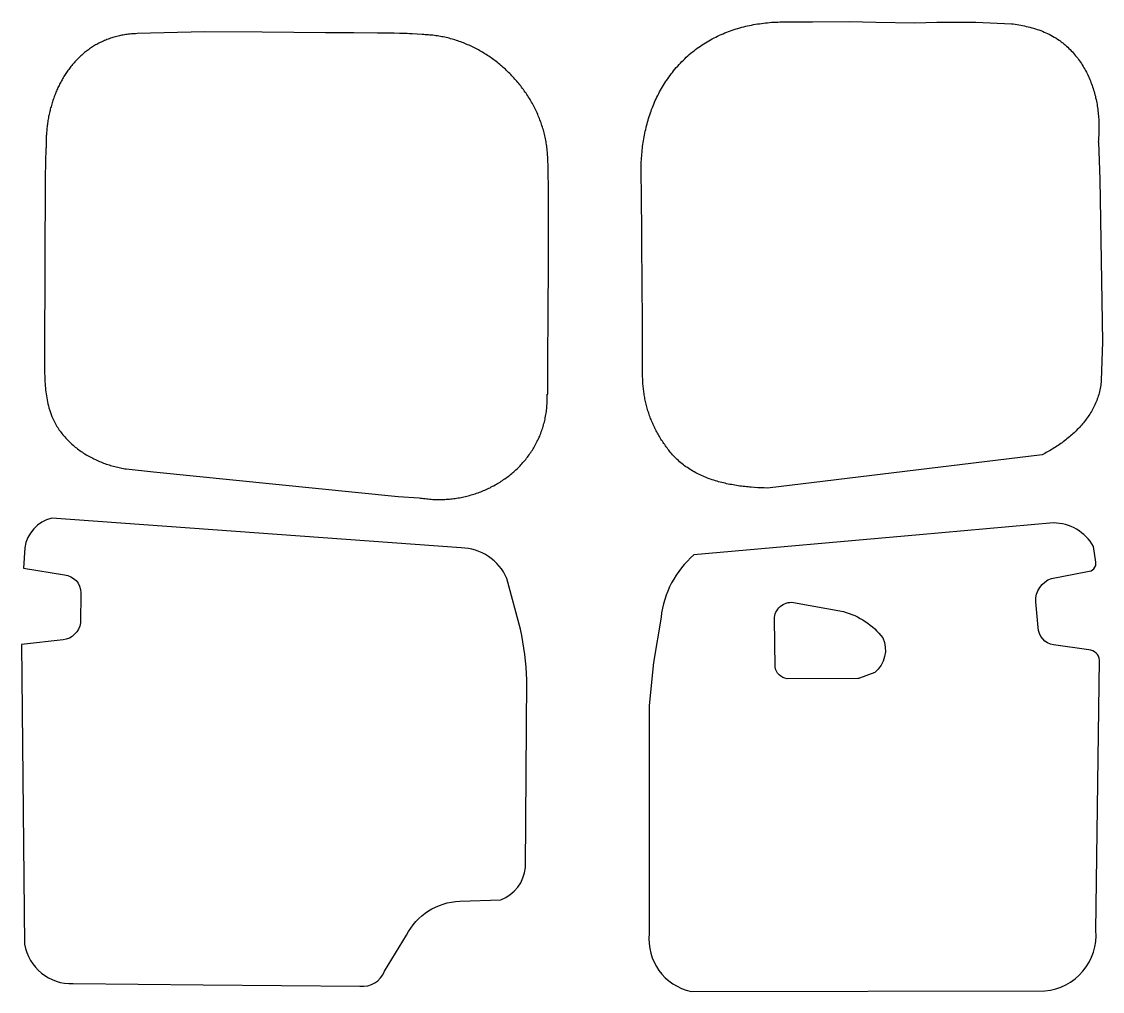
# Model space of a CAD drawing. Extents: x 0 to 7798, y -6966 to 7.
# Drawn here: x 2962 to 4321, y -5351 to -4132 of the extents above; entities that cross this region are included whole.
import ezdxf

# ---------------------------------------------------------------- set-up
doc = ezdxf.new("R2010")
doc.units = 0
doc.layers.add('Default_Layer', color=1, linetype='CONTINUOUS')

msp = doc.modelspace()

# ---------------------------------------------------------------- linework, layer by layer
at = {"layer": 'Default_Layer'}
for points in [[(4245, -4676.4), (3899.6, -4718.2), (3895.6, -4718.1), (3891.5, -4717.9), (3887.5, -4717.7), (3883.3, -4717.5), (3879.2, -4717.2), (3877.1, -4717), (3875.1, -4716.8), (3873, -4716.6), (3870.9, -4716.4), (3868.9, -4716.2), (3866.8, -4715.9), (3864.7, -4715.6), (3862.6, -4715.3), (3860.6, -4715), (3858.5, -4714.7), (3856.4, -4714.3), (3854.4, -4713.9), (3852.3, -4713.6), (3850.3, -4713.1), (3848.2, -4712.7), (3846.2, -4712.2), (3844.1, -4711.8), (3842.1, -4711.3), (3840.1, -4710.7), (3838.1, -4710.2), (3836.1, -4709.6), (3834.1, -4709), (3832.1, -4708.4), (3830.1, -4707.8), (3828.1, -4707.1), (3826.2, -4706.4), (3824.3, -4705.7), (3822.3, -4704.9), (3820.4, -4704.1), (3818.5, -4703.3), (3816.6, -4702.5), (3814.8, -4701.6), (3812.9, -4700.7), (3811.1, -4699.8), (3809.3, -4698.9), (3807.5, -4697.9), (3805.7, -4696.9), (3803.9, -4695.8), (3802.2, -4694.8), (3800.5, -4693.7), (3798.8, -4692.5), (3797.1, -4691.4), (3795.4, -4690.2), (3793.8, -4688.9), (3792.2, -4687.7), (3790.6, -4686.3), (3789, -4685), (3787.5, -4683.6), (3785.9, -4682.2), (3784.5, -4680.8), (3783, -4679.3), (3781.6, -4677.8), (3780.2, -4676.2), (3778.8, -4674.6), (3777.6, -4673.3), (3776.5, -4672), (3775.5, -4670.6), (3774.4, -4669.2), (3773.3, -4667.8), (3772.3, -4666.5), (3771.3, -4665.1), (3770.3, -4663.6), (3769.3, -4662.2), (3768.3, -4660.8), (3767.4, -4659.4), (3766.4, -4657.9), (3765.5, -4656.5), (3764.6, -4655), (3763.7, -4653.5), (3762.9, -4652.1), (3762, -4650.6), (3761.2, -4649.1), (3760.4, -4647.6), (3759.6, -4646.1), (3758.8, -4644.6), (3758, -4643), (3757.3, -4641.5), (3756.6, -4640), (3755.9, -4638.4), (3755.2, -4636.9), (3754.5, -4635.3), (3753.8, -4633.7), (3753.2, -4632.1), (3752.6, -4630.6), (3752, -4629), (3751.4, -4627.4), (3750.9, -4625.8), (3750.3, -4624.2), (3749.8, -4622.6), (3749.3, -4620.9), (3748.8, -4619.3), (3748.3, -4617.7), (3747.9, -4616), (3747.4, -4614.4), (3747, -4612.7), (3746.6, -4611.1), (3746.2, -4609.4), (3745.9, -4607.8), (3745.5, -4606.1), (3745.2, -4604.4), (3744.9, -4602.7), (3744.6, -4601), (3744.3, -4599.3), (3744.1, -4597.7), (3743.9, -4596), (3743.7, -4594.2), (3743.5, -4592.5), (3743.3, -4590.8), (3743.1, -4589.1), (3743, -4587.4), (3742.9, -4585.7), (3742.8, -4583.9), (3742.7, -4582.2), (3742.7, -4580.5), (3742.6, -4578.7), (3742.6, -4577), (3742.6, -4575.3), (3742.6, -4573.5), (3742.5, -4573.5), (3742.4, -4509.9), (3741.9, -4460.6), (3741.7, -4411.1), (3741.1, -4337.5), (3740.9, -4335), (3740.8, -4332.6), (3740.8, -4330.1), (3740.7, -4327.6), (3740.6, -4325.1), (3740.6, -4322.7), (3740.6, -4320.2), (3740.6, -4317.7), (3740.7, -4315.3), (3740.8, -4312.8), (3740.8, -4310.4), (3740.9, -4307.9), (3741.1, -4305.5), (3741.2, -4303), (3741.4, -4300.6), (3741.6, -4298.2), (3741.8, -4295.8), (3742.1, -4293.4), (3742.3, -4290.9), (3742.6, -4288.5), (3742.9, -4286.1), (3743.3, -4283.8), (3743.7, -4281.4), (3744.1, -4279), (3744.5, -4276.6), (3744.9, -4274.3), (3745.4, -4271.9), (3745.9, -4269.6), (3746.4, -4267.2), (3746.9, -4264.9), (3747.5, -4262.6), (3748.1, -4260.3), (3748.8, -4258), (3749.4, -4255.7), (3750.1, -4253.4), (3750.8, -4251.1), (3751.6, -4248.8), (3752.3, -4246.6), (3753.1, -4244.3), (3753.9, -4242.1), (3754.8, -4239.8), (3755.7, -4237.6), (3756.6, -4235.4), (3757.6, -4233.2), (3758.5, -4231), (3759.5, -4228.8), (3760.6, -4226.7), (3761.7, -4224.5), (3762.8, -4222.3), (3763.9, -4220.2), (3765.1, -4218.1), (3766.3, -4216), (3767.5, -4213.9), (3768.8, -4211.8), (3770, -4209.7), (3771.4, -4207.6), (3772.7, -4205.6), (3774.1, -4203.6), (3775.6, -4201.5), (3777, -4199.5), (3778.5, -4197.5), (3780.1, -4195.5), (3781.6, -4193.6), (3783.2, -4191.6), (3784.9, -4189.6), (3786.7, -4187.6), (3788.4, -4185.7), (3790.2, -4183.8), (3792, -4181.9), (3793.8, -4180.1), (3795.7, -4178.3), (3797.5, -4176.5), (3799.4, -4174.8), (3801.3, -4173.2), (3803.3, -4171.5), (3805.2, -4169.9), (3807.2, -4168.3), (3809.2, -4166.8), (3811.2, -4165.3), (3813.2, -4163.8), (3815.3, -4162.4), (3817.4, -4161), (3819.5, -4159.6), (3821.6, -4158.3), (3823.7, -4157), (3825.9, -4155.8), (3828, -4154.5), (3830.2, -4153.3), (3832.4, -4152.2), (3834.7, -4151.1), (3836.9, -4150), (3839.1, -4148.9), (3841.4, -4147.9), (3843.7, -4146.9), (3846, -4146), (3848.3, -4145), (3850.6, -4144.1), (3853, -4143.3), (3855.3, -4142.5), (3857.7, -4141.7), (3860.1, -4140.9), (3862.5, -4140.2), (3864.9, -4139.5), (3867.3, -4138.8), (3869.7, -4138.2), (3872.2, -4137.6), (3874.6, -4137), (3877.1, -4136.5), (3879.6, -4136), (3882.1, -4135.5), (3884.6, -4135.1), (3887.1, -4134.7), (3889.6, -4134.3), (3892.1, -4133.9), (3894.6, -4133.6), (3897.2, -4133.3), (3899.7, -4133.1), (3902.2, -4132.8), (3904.8, -4132.6), (3907.4, -4132.4), (3909.9, -4132.3), (3912.5, -4132.2), (3915.1, -4132.1), (3917.7, -4132.1), (3920.3, -4132), (3922.9, -4132), (3925.5, -4132.1), (3928.1, -4132.1), (3928.1, -4131.9), (3956.1, -4132.1), (4002.5, -4131.7), (4035.9, -4132.2), (4084.9, -4133.1), (4112.7, -4132.3), (4161.4, -4132.6), (4206.3, -4134.4), (4208.7, -4134.7), (4211, -4135.1), (4213.4, -4135.4), (4215.8, -4135.8), (4218.1, -4136.2), (4220.5, -4136.7), (4222.8, -4137.2), (4225.1, -4137.7), (4227.4, -4138.2), (4229.7, -4138.8), (4232, -4139.4), (4234.3, -4140), (4236.6, -4140.7), (4238.8, -4141.5), (4241, -4142.2), (4243.2, -4143), (4245.4, -4143.9), (4247.6, -4144.8), (4249.8, -4145.7), (4251.9, -4146.7), (4254, -4147.7), (4256.1, -4148.8), (4258.2, -4149.9), (4260.2, -4151.1), (4262.2, -4152.3), (4264.2, -4153.6), (4266.2, -4154.9), (4267.2, -4155.6), (4268.1, -4156.3), (4269.1, -4157), (4270, -4157.8), (4271, -4158.5), (4271.9, -4159.3), (4272.9, -4160), (4273.8, -4160.8), (4274.7, -4161.6), (4275.6, -4162.5), (4277.2, -4163.9), (4278.7, -4165.4), (4280.2, -4166.8), (4281.6, -4168.3), (4283.1, -4169.9), (4284.4, -4171.4), (4285.8, -4173), (4287.1, -4174.6), (4288.4, -4176.2), (4289.7, -4177.8), (4290.9, -4179.5), (4292.1, -4181.1), (4293.3, -4182.8), (4294.4, -4184.5), (4295.5, -4186.2), (4296.6, -4188), (4297.6, -4189.7), (4298.6, -4191.5), (4299.6, -4193.3), (4300.6, -4195.1), (4301.5, -4196.9), (4302.4, -4198.7), (4303.3, -4200.6), (4304.1, -4202.4), (4304.9, -4204.3), (4305.7, -4206.2), (4306.4, -4208.1), (4307.1, -4210), (4307.8, -4211.9), (4308.5, -4213.8), (4309.1, -4215.8), (4309.7, -4217.7), (4310.3, -4219.7), (4310.9, -4221.7), (4311.4, -4223.6), (4311.9, -4225.6), (4312.3, -4227.6), (4312.8, -4229.6), (4313.2, -4231.6), (4313.6, -4233.7), (4314, -4235.7), (4314.3, -4237.7), (4314.6, -4239.8), (4314.9, -4241.8), (4315.1, -4243.8), (4315.4, -4245.9), (4315.6, -4248), (4315.8, -4250), (4315.9, -4252.1), (4316.1, -4254.1), (4316.2, -4256.2), (4316.3, -4258.3), (4316.3, -4260.3), (4316.4, -4262.4), (4316.4, -4264.5), (4316.4, -4266.6), (4316.3, -4268.6), (4316.3, -4270.7), (4316.2, -4272.8), (4316.1, -4274.8), (4316, -4276.9), (4315.8, -4279), (4315.7, -4281), (4315.5, -4283.1), (4315.7, -4283.1), (4317.5, -4330), (4320.8, -4534.4), (4319.4, -4582.9), (4319.2, -4585), (4318.9, -4587), (4318.6, -4589), (4318.3, -4591), (4317.9, -4592.9), (4317.5, -4594.9), (4317.1, -4596.8), (4316.6, -4598.7), (4316.1, -4600.6), (4315.5, -4602.5), (4314.9, -4604.4), (4314.2, -4606.2), (4313.6, -4608), (4312.8, -4609.8), (4312.1, -4611.6), (4311.3, -4613.4), (4310.5, -4615.1), (4309.6, -4616.8), (4308.7, -4618.5), (4307.8, -4620.2), (4306.9, -4621.9), (4305.9, -4623.5), (4304.9, -4625.2), (4303.8, -4626.8), (4302.8, -4628.4), (4301.7, -4629.9), (4300.5, -4631.5), (4299.4, -4633), (4298.2, -4634.6), (4297, -4636.1), (4295.8, -4637.6), (4294.5, -4639), (4293.2, -4640.5), (4291.9, -4641.9), (4290.6, -4643.3), (4289.2, -4644.7), (4287.9, -4646.1), (4286.5, -4647.4), (4285.1, -4648.8), (4283.6, -4650.1), (4282.2, -4651.4), (4280.7, -4652.7), (4279.2, -4653.9), (4277.7, -4655.2), (4276.2, -4656.4), (4274.7, -4657.6), (4273.1, -4658.8), (4271.5, -4660), (4270, -4661.2), (4268.4, -4662.3), (4266.8, -4663.4), (4265.1, -4664.5), (4263.5, -4665.6), (4261.9, -4666.7), (4260.2, -4667.7), (4258.6, -4668.8), (4256.9, -4669.8), (4255.2, -4670.8), (4253.5, -4671.7), (4251.8, -4672.7), (4250.1, -4673.6), (4248.4, -4674.6), (4246.7, -4675.5), (4245, -4676.4), (4245, -4676.4)], [(3465.4, -4148), (3459.1, -4147.6), (3452.7, -4147.2), (3449.5, -4147), (3446.3, -4146.8), (3443.2, -4146.7), (3440, -4146.6), (3436.7, -4146.5), (3430.3, -4146.4), (3409.2, -4146.2), (3379.5, -4146), (3343.7, -4145.7), (3264.2, -4145.1), (3191.6, -4144.6), (3106.8, -4146.8), (3105, -4146.9), (3103.2, -4147), (3101.4, -4147.1), (3099.7, -4147.2), (3097.9, -4147.4), (3096.2, -4147.6), (3094.5, -4147.8), (3092.8, -4148), (3091.1, -4148.3), (3089.4, -4148.6), (3087.8, -4148.9), (3086.1, -4149.2), (3084.5, -4149.6), (3082.9, -4149.9), (3081.3, -4150.3), (3079.7, -4150.8), (3078.1, -4151.2), (3076.5, -4151.7), (3075, -4152.1), (3073.4, -4152.7), (3071.9, -4153.2), (3070.4, -4153.7), (3068.9, -4154.3), (3067.4, -4154.9), (3066, -4155.5), (3064.5, -4156.1), (3063.1, -4156.8), (3061.7, -4157.5), (3060.2, -4158.1), (3058.9, -4158.9), (3057.5, -4159.6), (3056.1, -4160.3), (3054.7, -4161.1), (3053.4, -4161.9), (3052.1, -4162.7), (3050.8, -4163.5), (3049.5, -4164.4), (3048.2, -4165.2), (3046.9, -4166.1), (3045.7, -4167), (3044.4, -4167.9), (3043.2, -4168.8), (3042, -4169.8), (3040.8, -4170.7), (3039.6, -4171.7), (3038.5, -4172.7), (3037.3, -4173.7), (3036.2, -4174.7), (3035, -4175.8), (3033.9, -4176.8), (3032.8, -4177.9), (3031.7, -4179), (3030.7, -4180.1), (3029.6, -4181.2), (3028.6, -4182.4), (3027.6, -4183.5), (3026.6, -4184.7), (3025.6, -4185.8), (3024.6, -4187), (3023.6, -4188.2), (3022.7, -4189.4), (3021.7, -4190.7), (3020.8, -4191.9), (3019.9, -4193.1), (3019, -4194.4), (3018.1, -4195.7), (3017.2, -4197), (3016.4, -4198.3), (3015.6, -4199.6), (3014.7, -4200.9), (3013.9, -4202.2), (3013.1, -4203.6), (3012.4, -4204.9), (3011.6, -4206.3), (3010.9, -4207.7), (3010.1, -4209.1), (3009.4, -4210.5), (3008.7, -4211.9), (3008, -4213.3), (3007.3, -4214.7), (3006.7, -4216.2), (3006, -4217.6), (3005.4, -4219.1), (3004.8, -4220.5), (3004.2, -4222), (3003.6, -4223.5), (3003, -4225), (3002.5, -4226.4), (3001.9, -4228), (3001.4, -4229.5), (3000.9, -4231), (3000.4, -4232.5), (2999.9, -4234), (2999.4, -4235.6), (2999, -4237.1), (2998.6, -4238.7), (2998.1, -4240.2), (2997.7, -4241.8), (2997.3, -4243.3), (2997, -4244.9), (2996.6, -4246.5), (2996.2, -4248.1), (2995.9, -4249.7), (2995.6, -4251.2), (2995.3, -4252.8), (2995, -4254.4), (2994.7, -4256), (2994.5, -4257.6), (2994.2, -4259.3), (2994, -4260.9), (2993.8, -4262.5), (2993.6, -4264.1), (2993.4, -4265.7), (2993.2, -4267.4), (2993.1, -4269), (2993, -4270.6), (2992.8, -4272.3), (2992.7, -4273.9), (2992.6, -4275.5), (2992.6, -4277.2), (2992.5, -4278.8), (2992.5, -4280.4), (2992.4, -4282.1), (2992.4, -4283.7), (2992.4, -4285.4), (2992.4, -4287), (2992.5, -4288.6), (2992.5, -4290.3), (2991.9, -4290.3), (2991.1, -4327.5), (2990.4, -4549.4), (2990.4, -4559.4), (2990.4, -4564.4), (2990.4, -4569.5), (2990.4, -4572), (2990.5, -4574.6), (2990.6, -4577.1), (2990.7, -4579.7), (2990.8, -4582.2), (2990.9, -4584.7), (2991.1, -4587.3), (2991.3, -4589.8), (2991.5, -4592.4), (2991.7, -4594.9), (2992, -4597.4), (2992.4, -4599.9), (2992.7, -4602.4), (2993.1, -4604.9), (2993.6, -4607.4), (2994.1, -4609.9), (2994.6, -4612.3), (2995.3, -4614.8), (2995.9, -4617.2), (2996.3, -4618.4), (2996.6, -4619.6), (2997, -4620.8), (2997.4, -4622.1), (2997.8, -4623.2), (2998.2, -4624.4), (2998.7, -4625.6), (2999.1, -4626.8), (2999.6, -4628), (3000.1, -4629.2), (3000.9, -4630.9), (3001.6, -4632.6), (3002.4, -4634.2), (3003.3, -4635.9), (3004.2, -4637.5), (3005.1, -4639.1), (3006, -4640.7), (3007, -4642.2), (3008, -4643.8), (3009, -4645.3), (3010.1, -4646.8), (3011.2, -4648.2), (3012.3, -4649.7), (3013.5, -4651.1), (3014.6, -4652.5), (3015.8, -4653.9), (3017, -4655.3), (3018.3, -4656.7), (3019.6, -4658), (3020.9, -4659.3), (3022.2, -4660.6), (3023.5, -4661.8), (3024.9, -4663.1), (3026.3, -4664.3), (3027.7, -4665.5), (3029.1, -4666.6), (3030.6, -4667.8), (3032, -4668.9), (3033.5, -4670), (3035, -4671.1), (3036.6, -4672.2), (3038.1, -4673.2), (3039.6, -4674.2), (3041.2, -4675.2), (3042.8, -4676.2), (3044.4, -4677.1), (3046, -4678.1), (3047.7, -4679), (3049.3, -4679.8), (3051, -4680.7), (3052.6, -4681.5), (3054.3, -4682.3), (3056, -4683.1), (3057.7, -4683.9), (3059.4, -4684.6), (3061.2, -4685.3), (3062.9, -4686), (3064.6, -4686.7), (3066.4, -4687.3), (3068.1, -4688), (3069.9, -4688.6), (3071.7, -4689.1), (3073.4, -4689.7), (3075.2, -4690.2), (3077, -4690.7), (3078.8, -4691.2), (3080.6, -4691.6), (3082.4, -4692), (3084.2, -4692.4), (3086, -4692.8), (3087.8, -4693.2), (3089.6, -4693.5), (3091.4, -4693.8), (3093.2, -4694.1), (3093.1, -4694.2), (3127.5, -4697.9), (3435.1, -4728.7), (3461.5, -4730.4), (3463.4, -4730.7), (3465.3, -4731), (3467.2, -4731.3), (3469.1, -4731.5), (3471.1, -4731.8), (3473, -4731.9), (3474.9, -4732.1), (3476.8, -4732.2), (3478.7, -4732.4), (3480.6, -4732.5), (3482.5, -4732.5), (3484.4, -4732.6), (3486.3, -4732.6), (3488.2, -4732.6), (3490.1, -4732.5), (3491.9, -4732.5), (3493.8, -4732.4), (3495.7, -4732.3), (3497.6, -4732.2), (3499.5, -4732), (3501.3, -4731.8), (3503.2, -4731.6), (3505, -4731.4), (3506.9, -4731.1), (3508.7, -4730.9), (3510.6, -4730.6), (3512.4, -4730.3), (3514.2, -4729.9), (3516, -4729.6), (3517.9, -4729.2), (3519.7, -4728.8), (3521.5, -4728.3), (3523.3, -4727.9), (3525, -4727.4), (3526.8, -4726.9), (3528.6, -4726.4), (3530.3, -4725.8), (3532.1, -4725.3), (3533.8, -4724.7), (3535.6, -4724.1), (3537.3, -4723.5), (3539, -4722.8), (3540.7, -4722.1), (3542.4, -4721.4), (3544.1, -4720.7), (3545.7, -4720), (3547.4, -4719.2), (3549, -4718.5), (3550.7, -4717.7), (3552.3, -4716.8), (3553.9, -4716), (3555.5, -4715.2), (3557.1, -4714.3), (3558.7, -4713.4), (3560.2, -4712.5), (3561.8, -4711.5), (3563.3, -4710.6), (3564.8, -4709.6), (3566.4, -4708.6), (3567.8, -4707.6), (3569.3, -4706.6), (3570.8, -4705.5), (3572.2, -4704.4), (3573.7, -4703.4), (3575.1, -4702.3), (3576.5, -4701.1), (3577.9, -4700), (3579.3, -4698.8), (3580.6, -4697.6), (3581.9, -4696.4), (3583.3, -4695.2), (3584.6, -4694), (3585.9, -4692.7), (3587.1, -4691.5), (3588.4, -4690.2), (3589.6, -4688.9), (3590.8, -4687.6), (3592, -4686.2), (3593.2, -4684.9), (3594.4, -4683.5), (3595.5, -4682.1), (3596.6, -4680.7), (3597.7, -4679.3), (3598.8, -4677.9), (3599.8, -4676.4), (3600.9, -4674.9), (3601.9, -4673.5), (3602.9, -4672), (3603.9, -4670.4), (3604.8, -4668.9), (3605.7, -4667.4), (3606.7, -4665.8), (3607.5, -4664.2), (3608.4, -4662.6), (3609.2, -4661), (3610.1, -4659.4), (3610.9, -4657.8), (3611.6, -4656.1), (3612.4, -4654.4), (3613.1, -4652.8), (3613.8, -4651.1), (3614.5, -4649.4), (3615.1, -4647.6), (3615.7, -4645.9), (3616.3, -4644.2), (3616.9, -4642.4), (3617.5, -4640.6), (3618, -4638.8), (3618.5, -4637), (3619, -4635.2), (3619.4, -4633.4), (3619.8, -4631.5), (3620.2, -4629.7), (3620.6, -4627.8), (3620.9, -4625.9), (3621.2, -4624), (3621.5, -4622.1), (3621.7, -4620.2), (3621.9, -4618.3), (3622.1, -4616.3), (3622.3, -4614.4), (3622.4, -4612.4), (3622.5, -4610.4), (3622.6, -4608.4), (3622.6, -4606.4), (3622.7, -4604.4), (3622.6, -4602.4), (3622.6, -4600.3), (3623.5, -4600.3), (3623.5, -4557.4), (3623.7, -4498.9), (3624.1, -4435.5), (3624.2, -4406.5), (3624.3, -4381.8), (3624.3, -4363.2), (3624.3, -4356.8), (3624.3, -4352.5), (3624.2, -4346.4), (3624.1, -4340.3), (3624, -4334.2), (3623.9, -4328.1), (3623.6, -4315.8), (3623.3, -4303.6), (3623.2, -4301.7), (3623.1, -4299.8), (3623, -4297.8), (3622.8, -4295.9), (3622.7, -4294), (3622.5, -4292.1), (3622.2, -4290.2), (3622, -4288.3), (3621.7, -4286.4), (3621.4, -4284.6), (3621.1, -4282.7), (3620.7, -4280.8), (3620.4, -4279), (3620, -4277.1), (3619.6, -4275.2), (3619.1, -4273.4), (3618.7, -4271.6), (3618.2, -4269.7), (3617.7, -4267.9), (3617.1, -4266.1), (3616.6, -4264.3), (3616, -4262.5), (3615.4, -4260.7), (3614.8, -4258.9), (3614.1, -4257.1), (3613.5, -4255.3), (3612.8, -4253.6), (3612.1, -4251.8), (3611.4, -4250.1), (3610.6, -4248.3), (3609.8, -4246.6), (3609.1, -4244.9), (3608.2, -4243.2), (3607.4, -4241.5), (3606.6, -4239.8), (3605.7, -4238.1), (3604.8, -4236.4), (3603.9, -4234.7), (3603, -4233.1), (3602, -4231.4), (3601.1, -4229.8), (3600.1, -4228.2), (3599.1, -4226.6), (3598.1, -4225), (3597, -4223.4), (3596, -4221.8), (3594.9, -4220.3), (3593.8, -4218.7), (3592.7, -4217.2), (3591.6, -4215.6), (3590.4, -4214.1), (3589.3, -4212.6), (3588.1, -4211.1), (3586.9, -4209.7), (3585.7, -4208.2), (3584.5, -4206.7), (3583.2, -4205.3), (3582, -4203.9), (3580.7, -4202.5), (3579.4, -4201.1), (3578.1, -4199.7), (3576.8, -4198.3), (3575.4, -4197), (3574.1, -4195.6), (3572.7, -4194.3), (3571.4, -4193), (3570, -4191.7), (3568.6, -4190.4), (3567.1, -4189.2), (3565.7, -4187.9), (3564.3, -4186.7), (3562.8, -4185.5), (3561.3, -4184.3), (3559.9, -4183.1), (3558.4, -4181.9), (3556.8, -4180.8), (3555.3, -4179.6), (3553.8, -4178.5), (3552.2, -4177.4), (3550.7, -4176.3), (3549.1, -4175.3), (3547.5, -4174.2), (3545.9, -4173.2), (3544.3, -4172.2), (3542.7, -4171.2), (3541.1, -4170.2), (3539.5, -4169.2), (3537.8, -4168.3), (3536.2, -4167.4), (3534.5, -4166.5), (3532.8, -4165.6), (3531.1, -4164.7), (3529.4, -4163.9), (3527.7, -4163.1), (3526, -4162.3), (3524.3, -4161.5), (3522.5, -4160.7), (3520.8, -4160), (3519.1, -4159.3), (3517.3, -4158.6), (3515.5, -4157.9), (3513.8, -4157.2), (3512, -4156.6), (3510.2, -4156), (3508.4, -4155.4), (3506.6, -4154.8), (3504.8, -4154.3), (3502.9, -4153.7), (3501.1, -4153.2), (3499.3, -4152.7), (3497.5, -4152.3), (3495.6, -4151.8), (3493.8, -4151.4), (3491.9, -4151), (3490, -4150.7), (3488.2, -4150.3), (3486.3, -4150), (3484.4, -4149.7), (3482.5, -4149.4), (3480.7, -4149.2), (3478.8, -4148.9), (3476.9, -4148.7), (3475, -4148.6), (3473.1, -4148.4), (3471.2, -4148.3), (3469.2, -4148.2), (3467.3, -4148.1), (3465.4, -4148.1), (3465.4, -4148)]]:
    msp.add_lwpolyline(points, close=True, dxfattribs=at)
for points in [[(3026.5, -5341.3), (3189.9, -5342.7), (3387.1, -5344.4, 0.345762), (3417.9, -5325.7), (3445.6, -5280.4, -0.269941), (3512.5, -5237.5), (3564.3, -5236, 0.282719), (3595.3, -5195.1), (3596.8, -4959.2, 0.049893), (3588.9, -4895.7), (3571.8, -4831.9, 0.291475), (3514.2, -4793.3), (2999.6, -4756.1, 0.307493), (2965.5, -4793.5), (2963.8, -4819), (3015.4, -4827.4, -0.39086), (3036, -4849.8), (3035.7, -4887.6, -0.329135), (3013.7, -4909.2), (2961.6, -4914.7), (2965.4, -5291.6, 0.378295), (3026.5, -5341.3)], [(4248.4, -5350.2, 0.415765), (4312.7, -5274.4), (4317.2, -4934.5, 0.35992), (4303.9, -4921.7), (4259.4, -4915.4, -0.362214), (4240.1, -4893.4), (4237, -4861.1, -0.334195), (4256.7, -4831.8), (4302, -4823, 0.22892), (4310.1, -4819.6, 0.22892), (4312.6, -4811.2), (4309.5, -4791.6, 0.271631), (4259.3, -4762.1), (4090.7, -4776.9), (3807.1, -4802, 0.186094), (3765.7, -4880.7), (3756.1, -4937.7), (3750.9, -4991.4), (3750.9, -5278.2, 0.386503), (3803.5, -5351), (4248.4, -5350.2)], [(4034.6, -4950.2), (4015.2, -4957.4, -0.088496), (4013.4, -4957.7), (3924.4, -4958, -0.341295), (3909.2, -4942.9), (3908.2, -4883, -0.210138), (3915.5, -4867.2, -0.210138), (3932.1, -4861.9), (3995, -4873.5, -0.165453), (4044.6, -4906.6, -0.33683), (4034.6, -4950.2)]]:
    msp.add_lwpolyline(points, format="xyb", close=True, dxfattribs=at)

doc.saveas('drawing.dxf')
